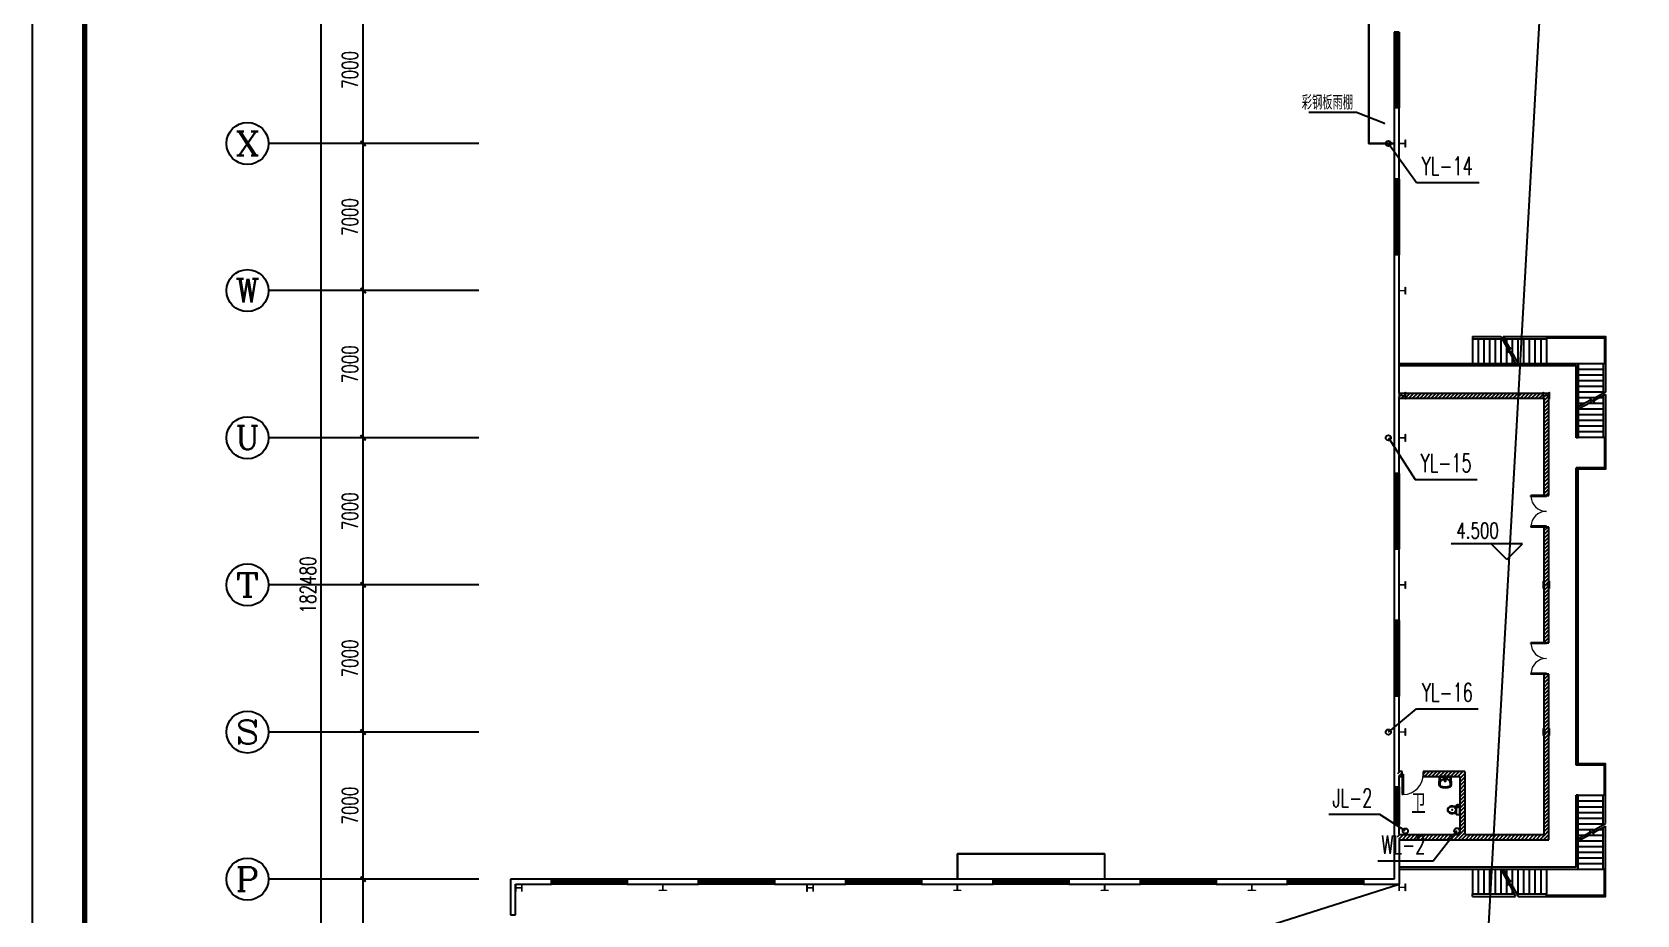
# Model space of a CAD drawing. Extents: x -4407041 to 173436, y -470270 to -29437.
# Drawn here: x -136372 to -60078, y -172482 to -130482 of the extents above; entities that cross this region are included whole.
import ezdxf
from ezdxf.enums import TextEntityAlignment as Align

# ---------------------------------------------------------------- set-up
doc = ezdxf.new("R2010")
doc.units = 0
doc.header["$LTSCALE"] = 1000
doc.header["$MEASUREMENT"] = 0
for name, color, linetype in [('AXIS', 3, 'Continuous'), ('AXIS_TEXT', 7, 'Continuous'), ('DIM_ELEV', 3, 'Continuous'), ('DIM_LEAD', 3, 'Continuous'), ('DIM_污水', 3, 'Continuous'), ('DIM_给水', 3, 'Continuous'), ('DIM_雨水', 3, 'Continuous'), ('LVTRY', 6, 'Continuous'), ('PUB_HATCH', 8, 'Continuous'), ('PUB_TEXT', 7, 'Continuous'), ('PUB_TITLE', 4, 'Continuous'), ('STAIR', 2, 'Continuous'), ('VPIPE-污水', 2, 'Continuous'), ('VPIPE-给水', 3, 'Continuous'), ('VPIPE-雨水', 4, 'Continuous'), ('WALL', 9, 'Continuous'), ('WINDOW', 4, 'Continuous')]:
    doc.layers.add(name, color=color, linetype=linetype)
doc.layers.add('STXT_XG_THIN', color=2, linetype='Continuous', lineweight=0)
doc.styles.add('_TCH_AXIS', font='COMPLEX', dxfattribs={"bigfont": 'GBCBIG'})
doc.styles.add('_TCH_DIM', font='SIMPLEX', dxfattribs={"bigfont": 'GBCBIG'})
doc.styles.add('_TCH_DIM_T3', font='SIMPLEX', dxfattribs={"width": 0.705882, "bigfont": 'GBCBIG'})
doc.styles.add('_TWT_SERIAL', font='COMPLEX', dxfattribs={"width": 0.8, "height": 3.5, "bigfont": 'HZTXT'})
doc.styles.add('COMPLEX', font='COMPLEX')
doc.dimstyles.new('_TCH_ARCH&&250', dxfattribs={"dimtxt": 743.75, "dimasz": 250, "dimexe": 625, "dimexo": 750, "dimgap": 250, "dimtad": 1, "dimdec": 0, "dimzin": 0, "dimdsep": 46, "dimtxsty": '_TCH_DIM_T3', "dimblk": 'ARCHTICK', "dimcen": 0.09, "dimclrt": 7, "dimazin": 2, "dimtfac": 1, "dimtdec": 0, "dimtix": 1, "dimtmove": 2, "dimatfit": 3, "dimfxl": 0, "dimtolj": 1, "dimtzin": 0, "dimarcsym": 0})
pattern_1 = [(45, (0, 89.76), (-88.38838, 88.38838), [])]

# ---------------------------------------------------------------- blocks, each defined once
blk = doc.blocks.new('_ArchTick')
at = {"color": 0, "linetype": 'ByBlock', "const_width": 0.4}
blk.add_lwpolyline([(-0.5, -0.5), (0.5, 0.5)], dxfattribs=at)
blk = doc.blocks.new('*D362')
at = {"layer": 'AXIS', "color": 0, "lineweight": -2}
for p, q in [((-115133, -170782), (-121258, -170782)), ((-120633, -177782), (-120633, -170782)), ((-115133, -177782), (-121258, -177782))]:
    blk.add_line(p, q, dxfattribs=at)
at = {"layer": 'Defpoints', "color": 0}
for p in [(-120633, -170782), (-114383, -170782), (-114383, -177782)]:
    blk.add_point(p, dxfattribs=at)
at = {"layer": 'AXIS', "color": 0, "lineweight": -2, "xscale": 250, "yscale": 250, "zscale": 250}
for p, rotation in [((-120633, -170782), 90), ((-120633, -177782), 270)]:
    blk.add_blockref('_ArchTick', p, dxfattribs=dict(at, rotation=rotation))
at = {"layer": 'AXIS', "color": 7, "insert": (-121255, -174282), "char_height": 743.8, "attachment_point": 5, "rotation": 90, "style": '_TCH_DIM_T3'}
blk.add_mtext('\\A1;7000', dxfattribs=at)
blk = doc.blocks.new('*D363')
at = {"layer": 'AXIS', "color": 0, "lineweight": -2}
for p, q in [((-115133, -163782), (-121258, -163782)), ((-120633, -170782), (-120633, -163782)), ((-115133, -170782), (-121258, -170782))]:
    blk.add_line(p, q, dxfattribs=at)
at = {"layer": 'Defpoints', "color": 0}
for p in [(-120633, -163782), (-114383, -163782), (-114383, -170782)]:
    blk.add_point(p, dxfattribs=at)
at = {"layer": 'AXIS', "color": 0, "lineweight": -2, "xscale": 250, "yscale": 250, "zscale": 250}
for p, rotation in [((-120633, -163782), 90), ((-120633, -170782), 270)]:
    blk.add_blockref('_ArchTick', p, dxfattribs=dict(at, rotation=rotation))
at = {"layer": 'AXIS', "color": 7, "insert": (-121255, -167282), "char_height": 743.8, "attachment_point": 5, "rotation": 90, "style": '_TCH_DIM_T3'}
blk.add_mtext('\\A1;7000', dxfattribs=at)
blk = doc.blocks.new('*D364')
at = {"layer": 'AXIS', "color": 0, "lineweight": -2}
for p, q in [((-115133, -156782), (-121258, -156782)), ((-120633, -163782), (-120633, -156782)), ((-115133, -163782), (-121258, -163782))]:
    blk.add_line(p, q, dxfattribs=at)
at = {"layer": 'Defpoints', "color": 0}
for p in [(-120633, -156782), (-114383, -156782), (-114383, -163782)]:
    blk.add_point(p, dxfattribs=at)
at = {"layer": 'AXIS', "color": 0, "lineweight": -2, "xscale": 250, "yscale": 250, "zscale": 250}
for p, rotation in [((-120633, -156782), 90), ((-120633, -163782), 270)]:
    blk.add_blockref('_ArchTick', p, dxfattribs=dict(at, rotation=rotation))
at = {"layer": 'AXIS', "color": 7, "insert": (-121255, -160282), "char_height": 743.8, "attachment_point": 5, "rotation": 90, "style": '_TCH_DIM_T3'}
blk.add_mtext('\\A1;7000', dxfattribs=at)
blk = doc.blocks.new('*D365')
at = {"layer": 'AXIS', "color": 0, "lineweight": -2}
for p, q in [((-115133, -149782), (-121258, -149782)), ((-120633, -156782), (-120633, -149782)), ((-115133, -156782), (-121258, -156782))]:
    blk.add_line(p, q, dxfattribs=at)
at = {"layer": 'Defpoints', "color": 0}
for p in [(-120633, -149782), (-114383, -149782), (-114383, -156782)]:
    blk.add_point(p, dxfattribs=at)
at = {"layer": 'AXIS', "color": 0, "lineweight": -2, "xscale": 250, "yscale": 250, "zscale": 250}
for p, rotation in [((-120633, -149782), 90), ((-120633, -156782), 270)]:
    blk.add_blockref('_ArchTick', p, dxfattribs=dict(at, rotation=rotation))
at = {"layer": 'AXIS', "color": 7, "insert": (-121255, -153282), "char_height": 743.8, "attachment_point": 5, "rotation": 90, "style": '_TCH_DIM_T3'}
blk.add_mtext('\\A1;7000', dxfattribs=at)
blk = doc.blocks.new('*D366')
at = {"layer": 'AXIS', "color": 0, "lineweight": -2}
for p, q in [((-115133, -142782), (-121258, -142782)), ((-120633, -149782), (-120633, -142782)), ((-115133, -149782), (-121258, -149782))]:
    blk.add_line(p, q, dxfattribs=at)
at = {"layer": 'Defpoints', "color": 0}
for p in [(-120633, -142782), (-114383, -142782), (-114383, -149782)]:
    blk.add_point(p, dxfattribs=at)
at = {"layer": 'AXIS', "color": 0, "lineweight": -2, "xscale": 250, "yscale": 250, "zscale": 250}
for p, rotation in [((-120633, -142782), 90), ((-120633, -149782), 270)]:
    blk.add_blockref('_ArchTick', p, dxfattribs=dict(at, rotation=rotation))
at = {"layer": 'AXIS', "color": 7, "insert": (-121255, -146282), "char_height": 743.8, "attachment_point": 5, "rotation": 90, "style": '_TCH_DIM_T3'}
blk.add_mtext('\\A1;7000', dxfattribs=at)
blk = doc.blocks.new('*D367')
at = {"layer": 'AXIS', "color": 0, "lineweight": -2}
for p, q in [((-115133, -135782), (-121258, -135782)), ((-120633, -142782), (-120633, -135782)), ((-115133, -142782), (-121258, -142782))]:
    blk.add_line(p, q, dxfattribs=at)
at = {"layer": 'Defpoints', "color": 0}
for p in [(-120633, -135782), (-114383, -135782), (-114383, -142782)]:
    blk.add_point(p, dxfattribs=at)
at = {"layer": 'AXIS', "color": 0, "lineweight": -2, "xscale": 250, "yscale": 250, "zscale": 250}
for p, rotation in [((-120633, -135782), 90), ((-120633, -142782), 270)]:
    blk.add_blockref('_ArchTick', p, dxfattribs=dict(at, rotation=rotation))
at = {"layer": 'AXIS', "color": 7, "insert": (-121255, -139282), "char_height": 743.8, "attachment_point": 5, "rotation": 90, "style": '_TCH_DIM_T3'}
blk.add_mtext('\\A1;7000', dxfattribs=at)
blk = doc.blocks.new('*D368')
at = {"layer": 'AXIS', "color": 0, "lineweight": -2}
for p, q in [((-115133, -128782), (-121258, -128782)), ((-120633, -135782), (-120633, -128782)), ((-115133, -135782), (-121258, -135782))]:
    blk.add_line(p, q, dxfattribs=at)
at = {"layer": 'Defpoints', "color": 0}
for p in [(-120633, -128782), (-114383, -128782), (-114383, -135782)]:
    blk.add_point(p, dxfattribs=at)
at = {"layer": 'AXIS', "color": 0, "lineweight": -2, "xscale": 250, "yscale": 250, "zscale": 250}
for p, rotation in [((-120633, -128782), 90), ((-120633, -135782), 270)]:
    blk.add_blockref('_ArchTick', p, dxfattribs=dict(at, rotation=rotation))
at = {"layer": 'AXIS', "color": 7, "insert": (-121255, -132282), "char_height": 743.8, "attachment_point": 5, "rotation": 90, "style": '_TCH_DIM_T3'}
blk.add_mtext('\\A1;7000', dxfattribs=at)
blk = doc.blocks.new('*D380')
at = {"layer": 'AXIS', "color": 0, "lineweight": -2}
for p, q in [((-115133, -65542), (-123258, -65542)), ((-122633, -248022), (-122633, -65542)), ((-115133, -248022), (-123258, -248022))]:
    blk.add_line(p, q, dxfattribs=at)
at = {"layer": 'Defpoints', "color": 0}
for p in [(-122633, -65542), (-114383, -65542), (-114383, -248022)]:
    blk.add_point(p, dxfattribs=at)
at = {"layer": 'AXIS', "color": 0, "lineweight": -2, "xscale": 250, "yscale": 250, "zscale": 250}
for p, rotation in [((-122633, -65542), 90), ((-122633, -248022), 270)]:
    blk.add_blockref('_ArchTick', p, dxfattribs=dict(at, rotation=rotation))
at = {"layer": 'AXIS', "color": 7, "insert": (-123255, -156782), "char_height": 743.8, "attachment_point": 5, "rotation": 90, "style": '_TCH_DIM_T3'}
blk.add_mtext('\\A1;182480', dxfattribs=at)
blk = doc.blocks.new('$TCHSYS$WIN2D')
for p, q in [((-0.5, 0.5), (0.5, 0.5)), ((-0.5, 0.5), (-0.5, -0.5)), ((0.5, 0.5), (0.5, -0.5)), ((0.5, 0.167), (-0.5, 0.167)), ((0.5, -0.167), (-0.5, -0.167)), ((-0.5, -0.5), (0.5, -0.5))]:
    blk.add_line(p, q)
blk = doc.blocks.new('$DorLib2D$00000001')
for p, q in [((0.45, 0.975), (0.5, 0.975)), ((0.45, 0), (0.45, 0.975)), ((0.5, 0), (0.5, 0.975)), ((0.5, 0), (0.45, 0))]:
    blk.add_line(p, q)
at = {"lineweight": 13}
blk.add_arc((0.475, 0), 0.975, 91.46928, 180, dxfattribs=at)
blk = doc.blocks.new('_AXISO')
blk.add_circle((0, 0), 0.5)
at = {"layer": 'AXIS_TEXT', "style": 'COMPLEX', "width": 1.041667}
blk.add_attdef('A', text='', height=0.56, dxfattribs=at).set_placement((-0.25, -0.28), (0.25, -0.28), align=Align.FIT)
blk = doc.blocks.new('$DorLib2D$00000002')
for p, q in [((-0.5, 0), (-0.5, 0.4875)), ((-0.475, 0.4875), (-0.5, 0.4875)), ((-0.475, 0), (-0.475, 0.4875)), ((0.475, 0), (0.475, 0.4875)), ((0.475, 0.4875), (0.5, 0.4875)), ((0.5, 0), (0.5, 0.4875)), ((-0.5, 0), (-0.475, 0)), ((0.5, 0), (0.475, 0))]:
    blk.add_line(p, q)
at = {"lineweight": 13}
for centre, start, end in [((-0.4875, 0), 0, 88.53072), ((0.4875, 0), 91.46928, 180)]:
    blk.add_arc(centre, 0.4875, start, end, dxfattribs=at)
blk = doc.blocks.new('$lvtry$00000214')
at = {"color": 0}
blk.add_lwpolyline([(-198, -166), (198, -166, 0.414214), (218, -146), (218, 0), (-218, 0), (-218, -146, 0.414214)], format="xyb", close=True, dxfattribs=at)
blk.add_lwpolyline([(-218, -64), (-232, -64), (-232, -122), (-218, -122)], close=True, dxfattribs=at)
for points in [[(-124, -167, -0.078767), (-161, -243, 0.305356), (-82, -557), (-23, -578), (36, -578), (82, -557, 0.297885), (164, -243, -0.072356), (124, -167, 2.053922)], [(108, -225, -0.300989), (144, -427, -0.075183), (74, -538), (24, -552), (-13, -552), (-74, -538, -0.223014), (-156, -322, -0.196873), (-108, -225, -0.355349), (108, -225, -0.708891)]]:
    blk.add_lwpolyline(points, format="xyb", dxfattribs=at)
for p in [(-129, -81), (0, -357)]:
    blk.add_point(p, dxfattribs=at)
blk = doc.blocks.new('$lvtry$00000183')
at = {"color": 0}
for p, q in [((-257, -130), (-257, -384)), ((-257, -383), (-235, -242)), ((-202, -191), (-176, -170)), ((157, -30), (-157, -30)), ((-133, -150), (-38, -131)), ((-71, -67), (-30, -63)), ((-71, -102), (-27, -110)), ((-18, -119), (-12, -160)), ((18, -119), (13, -160)), ((71, -102), (27, -110)), ((71, -67), (30, -63)), ((133, -150), (38, -131)), ((202, -191), (176, -170)), ((257, -383), (235, -242)), ((257, -130), (257, -383))]:
    blk.add_line(p, q, dxfattribs=at)
blk.add_lwpolyline([(277, 0), (-277, 0, 0.406045), (-287, -10), (-298, -393, 0.323666), (-232, -489, 0.175654), (232, -489, 0.323062), (298, -392), (287, -10, 0.406045)], format="xyb", close=True, dxfattribs=at)
at = {"color": 0, "lineweight": 13}
for centre, radius in [((-71, -85), 12.6), ((-1, -221), 11.6), ((71, -85), 12.6)]:
    blk.add_circle(centre, radius, dxfattribs=at)
at = {"color": 0}
for centre, radius in [((-1, -221), 17.6), ((0, -86), 9.88)]:
    blk.add_circle(centre, radius, dxfattribs=at)
for centre, radius, start, end in [((-157, -130), 100, 90, 180), ((-187, -384), 70, 180, 250.83569), ((-139, -268), 100, 128.93701, 164.8987), ((-1, 152), 637, 250.83569, 289.29376), ((-113, -248), 100, 101.03368, 128.93701), ((-71, -85), 17.6, 90, 270), ((0, -328), 200, 94.89895, 101.03368), ((0, -362), 300, 84.32287, 95.67713), ((-28, -120), 10, 8.24716, 79.78585), ((0, -160), 12.5, 180, 0), ((0, -328), 200, 78.96632, 85.10102), ((28, -120), 10, 100.21415, 171.75284), ((71, -85), 17.6, 270, 90), ((113, -248), 100, 51.06299, 78.96632), ((157, -130), 100, 0, 90), ((139, -268), 100, 15.1013, 51.06299), ((187, -383), 70, 289.29376, 0)]:
    blk.add_arc(centre, radius, start, end, dxfattribs=at)
for p in [(-1, -221), (0, -86)]:
    blk.add_point(p, dxfattribs=at)

msp = doc.modelspace()

# ---------------------------------------------------------------- hatches: boundary and pattern name
at = {"layer": 'PUB_HATCH'}
h = msp.add_hatch(dxfattribs=at)
h.set_pattern_fill('普通砖', color=256, scale=50, style=0)
h.set_pattern_definition(pattern_1)
h.paths.add_polyline_path([(-71463.2, -147781.9), (-71383.2, -147901.9), (-64503.2, -147901.9), (-64263.2, -147661.9), (-71383.2, -147661.9)])
h = msp.add_hatch(dxfattribs=at)
h.set_pattern_fill('普通砖', color=256, scale=50, style=0)
h.set_pattern_definition(pattern_1)
h.paths.add_polyline_path([(-64503.2, -147901.9), (-64503.2, -152531.9), (-64263.2, -152531.9), (-64263.2, -147661.9)])
h = msp.add_hatch(dxfattribs=at)
h.set_pattern_fill('普通砖', color=256, scale=50, style=0)
h.set_pattern_definition(pattern_1)
h.paths.add_polyline_path([(-64263.2, -159531.9), (-64263.2, -154031.9), (-64503.2, -154031.9), (-64503.2, -159531.9)])
h = msp.add_hatch(dxfattribs=at)
h.set_pattern_fill('普通砖', color=256, scale=50, style=0)
h.set_pattern_definition(pattern_1)
h.paths.add_polyline_path([(-64263.2, -168901.9), (-64263.2, -161031.9), (-64503.2, -161031.9), (-64503.2, -168661.9)])
h = msp.add_hatch(dxfattribs=at)
h.set_pattern_fill('普通砖', color=256, scale=50, style=0)
h.set_pattern_definition(pattern_1)
h.paths.add_polyline_path([(-71383.2, -165901.9), (-71232.9, -165901.9), (-71232.9, -165661.9), (-71383.2, -165661.9), (-71463.2, -165781.9)])
h = msp.add_hatch(dxfattribs=at)
h.set_pattern_fill('普通砖', color=256, scale=50, style=0)
h.set_pattern_definition(pattern_1)
h.paths.add_polyline_path([(-68263.2, -165661.9), (-70232.9, -165661.9), (-70232.9, -165901.9), (-68503.2, -165901.9)])
h = msp.add_hatch(dxfattribs=at)
h.set_pattern_fill('普通砖', color=256, scale=50, style=0)
h.set_pattern_definition(pattern_1)
h.paths.add_polyline_path([(-68263.2, -165661.9), (-68503.2, -165901.9), (-68503.2, -168661.9), (-68383.2, -168741.9), (-68263.2, -168661.9)])
h = msp.add_hatch(dxfattribs=at)
h.set_pattern_fill('普通砖', color=256, scale=50, style=0)
h.set_pattern_definition(pattern_1)
h.paths.add_polyline_path([(-71463.2, -168781.9), (-71383.2, -168901.9), (-68383.2, -168901.9), (-68383.2, -168741.9), (-68503.2, -168661.9), (-71383.2, -168661.9)])
h = msp.add_hatch(dxfattribs=at)
h.set_pattern_fill('普通砖', color=256, scale=50, style=0)
h.set_pattern_definition(pattern_1)
h.paths.add_polyline_path([(-68383.2, -168741.9), (-68383.2, -168901.9), (-64263.2, -168901.9), (-64503.2, -168661.9), (-68263.2, -168661.9)])

# ---------------------------------------------------------------- linework, layer by layer
for p, q in [((-62863.2, -149781.9), (-62963.2, -149781.9)), ((-62863.2, -151211.9), (-62963.2, -151211.9)), ((-62863.2, -165351.9), (-62963.2, -165351.9)), ((-62863.2, -166791.9), (-62963.2, -166791.9))]:
    msp.add_line(p, q)
for points in [[(-71315.6, -247751.9), (-61621.7, -74922.3), (-15623.2, -66131.9)], [(-72823.2, -128781.9), (-72823.2, -135781.9), (-71623.2, -135781.9), (-72823.2, -135781.9), (-72823.2, -128781.9), (-71623.2, -128781.9)], [(-64383.2, -144961.9), (-61563.2, -144961.9), (-61563.2, -146261.9)], [(-64383.2, -145021.9), (-61623.2, -145021.9), (-61623.2, -146261.9)], [(-62863.2, -149781.9), (-62863.2, -146261.9), (-71383.2, -146261.9)], [(-62963.2, -149781.9), (-62963.2, -146361.9), (-71383.2, -146361.9)], [(-61563.2, -149771.9), (-61563.2, -151271.9), (-62863.2, -151271.9)], [(-61623.2, -149771.9), (-61623.2, -151211.9), (-62863.2, -151211.9)], [(-62963.2, -165351.9), (-62963.2, -151211.9)], [(-62863.2, -165351.9), (-62863.2, -151211.9)], [(-61563.2, -166791.9), (-61563.2, -165291.9), (-62863.2, -165291.9)], [(-61623.2, -166791.9), (-61623.2, -165351.9), (-62863.2, -165351.9)], [(-71383.2, -170201.9), (-62963.2, -170201.9), (-62963.2, -166791.9)], [(-71383.2, -170301.9), (-62863.2, -170301.9), (-62863.2, -166791.9)], [(-85383.2, -169581.9), (-92383.2, -169581.9), (-92383.2, -170781.9), (-92383.2, -169581.9), (-85383.2, -169581.9), (-85383.2, -170781.9)], [(-64383.2, -171601.9), (-61563.2, -171601.9), (-61563.2, -170301.9)], [(-64383.2, -171541.9), (-61623.2, -171541.9), (-61623.2, -170301.9)], [(-113383.2, -247781.9), (-101034, -180457.3), (-71383.2, -171021.9)]]:
    msp.add_lwpolyline(points)
at = {"layer": 'AXIS'}
for p, q in [((-115132.6, -135781.9), (-125132.6, -135782)), ((-115132.5, -142781.9), (-125132.5, -142782)), ((-115132.4, -149781.9), (-125132.4, -149782)), ((-115132.4, -156781.9), (-125132.4, -156782)), ((-115132.3, -163781.9), (-125132.3, -163782)), ((-115132.3, -170781.9), (-125132.3, -170782))]:
    msp.add_line(p, q, dxfattribs=at)
at = {"layer": 'DIM_ELEV'}
for p, q in [((-65510.3, -154830), (-68904.8, -154830)), ((-66260.3, -155580), (-67010.3, -154830)), ((-66260.3, -155580), (-65510.3, -154830))]:
    msp.add_line(p, q, dxfattribs=at)
at = {"layer": 'DIM_LEAD'}
for p, q in [((-73402, -134308.5), (-75670.1, -134308.5)), ((-72082.6, -134835.8), (-73402, -134308.5))]:
    msp.add_line(p, q, dxfattribs=at)
at = {"layer": 'DIM_LEAD', "const_width": 40}
msp.add_lwpolyline([(-72064, -134843.2, 1), (-72101.1, -134828.4, 1)], format="xyb", close=True, dxfattribs=at)
at = {"layer": 'DIM_污水'}
for p, q in [((-68634.5, -168476), (-69759.5, -169929.5)), ((-69759.5, -169929.5), (-72397.6, -169929.5))]:
    msp.add_line(p, q, dxfattribs=at)
at = {"layer": 'DIM_给水'}
for p, q in [((-72304.5, -167701), (-74726.5, -167701)), ((-71088.5, -168489), (-72304.5, -167701))]:
    msp.add_line(p, q, dxfattribs=at)
at = {"layer": 'DIM_雨水'}
for p, q in [((-71895, -135781.9), (-70557.2, -137640.9)), ((-70557.2, -137640.9), (-67571.6, -137640.9)), ((-71895, -149781.9), (-70613.7, -151767.9)), ((-70613.7, -151767.9), (-67678.5, -151767.9)), ((-71895, -163781.9), (-70555.7, -162681)), ((-70555.7, -162681), (-67620.5, -162681))]:
    msp.add_line(p, q, dxfattribs=at)
at = {"layer": 'PUB_TITLE'}
msp.add_lwpolyline([(-136371.5, -29436.9), (-136371.5, -292186.9), (12128.5, -292186.9), (12128.5, -29436.9)], close=True, dxfattribs=at)
at = {"layer": 'PUB_TITLE', "const_width": 250}
msp.add_lwpolyline([(-133871.5, -35686.9), (-133871.5, -289686.9), (9628.5, -289686.9), (9628.5, -35686.9)], close=True, dxfattribs=at)
at = {"layer": 'STAIR'}
for p, q in [((-67893.2, -144961.9), (-66546, -144961.9)), ((-67893.2, -144961.9), (-67893.2, -145081.9)), ((-67893.2, -145081.9), (-66481.2, -145081.9)), ((-67893.2, -145081.9), (-67893.2, -146261.9)), ((-67623.2, -145081.9), (-67623.2, -146261.9)), ((-67353.2, -145081.9), (-67353.2, -146261.9)), ((-67083.2, -145081.9), (-67083.2, -146261.9)), ((-66813.2, -145081.9), (-66813.2, -146261.9)), ((-66546, -144961.9), (-66231.2, -145544.8)), ((-66543.2, -145081.9), (-66543.2, -146261.9)), ((-66432.3, -144961.9), (-64383.2, -144961.9)), ((-66432.3, -144961.9), (-66130.5, -145520.9)), ((-66367.5, -145081.9), (-64383.2, -145081.9)), ((-66273.2, -145081.9), (-66273.2, -145256.7)), ((-66273.2, -145467.1), (-66273.2, -146261.9)), ((-66057.6, -145503.6), (-66236.3, -145704.6)), ((-66236.3, -145704.6), (-66054.6, -145661.4)), ((-66231.2, -145544.8), (-66057.6, -145503.6)), ((-66155.3, -145685.4), (-65844, -146261.9)), ((-66054.6, -145661.4), (-65730.3, -146261.9)), ((-66003.2, -145081.9), (-66003.2, -145756.7)), ((-65733.2, -145081.9), (-65733.2, -146256.7)), ((-65463.2, -145081.9), (-65463.2, -146261.9)), ((-65193.2, -145081.9), (-65193.2, -146261.9)), ((-64923.2, -145081.9), (-64923.2, -146261.9)), ((-64653.2, -145081.9), (-64653.2, -146261.9)), ((-64383.2, -144961.9), (-64383.2, -145081.9)), ((-64383.2, -145081.9), (-64383.2, -146261.9)), ((-67893.2, -146261.9), (-65844, -146261.9)), ((-66003.2, -145967.1), (-66003.2, -146261.9)), ((-65730.3, -146261.9), (-64383.2, -146261.9)), ((-62863.2, -146261.9), (-62863.2, -148311.1)), ((-61683.2, -146261.9), (-62863.2, -146261.9)), ((-61563.2, -146261.9), (-61683.2, -146261.9)), ((-61683.2, -146261.9), (-61683.2, -147673.9)), ((-61563.2, -146261.9), (-61563.2, -147609.1)), ((-61683.2, -146531.9), (-62863.2, -146531.9)), ((-61683.2, -146801.9), (-62863.2, -146801.9)), ((-61683.2, -147071.9), (-62863.2, -147071.9)), ((-61683.2, -147341.9), (-62863.2, -147341.9)), ((-61683.2, -147611.9), (-62863.2, -147611.9)), ((-62068.4, -147881.9), (-62863.2, -147881.9)), ((-62286.6, -147999.7), (-62863.2, -148311.1)), ((-62104.8, -148097.4), (-62305.9, -147918.8)), ((-62305.9, -147918.8), (-62262.7, -148100.5)), ((-61563.2, -147609.1), (-62146.1, -147923.8)), ((-62146.1, -147923.8), (-62104.8, -148097.4)), ((-61563.2, -147722.7), (-62122.1, -148024.6)), ((-61683.2, -147881.9), (-61857.9, -147881.9)), ((-61683.2, -147787.5), (-61683.2, -149771.9)), ((-61563.2, -147722.7), (-61563.2, -149771.9)), ((-62262.7, -148100.5), (-62863.2, -148424.7)), ((-62568.4, -148151.9), (-62863.2, -148151.9)), ((-62863.2, -148424.7), (-62863.2, -149771.9)), ((-61683.2, -148691.9), (-62863.2, -148691.9)), ((-61683.2, -148421.9), (-62857.9, -148421.9)), ((-61683.2, -148151.9), (-62357.9, -148151.9)), ((-61683.2, -148961.9), (-62863.2, -148961.9)), ((-61683.2, -149231.9), (-62863.2, -149231.9)), ((-61683.2, -149501.9), (-62863.2, -149501.9)), ((-61683.2, -149771.9), (-62863.2, -149771.9)), ((-61563.2, -149771.9), (-61683.2, -149771.9)), ((-62863.2, -168841.1), (-62863.2, -166791.9)), ((-62863.2, -166791.9), (-61683.2, -166791.9)), ((-62863.2, -167061.9), (-61683.2, -167061.9)), ((-61563.2, -166791.9), (-61683.2, -166791.9)), ((-61683.2, -168203.9), (-61683.2, -166791.9)), ((-61563.2, -168139.1), (-61563.2, -166791.9)), ((-62863.2, -167331.9), (-61683.2, -167331.9)), ((-62863.2, -167601.9), (-61683.2, -167601.9)), ((-62863.2, -167871.9), (-61683.2, -167871.9)), ((-62863.2, -168141.9), (-61683.2, -168141.9)), ((-62863.2, -168411.9), (-62068.4, -168411.9)), ((-62863.2, -168841.1), (-62304.2, -168539.2)), ((-62280.2, -168639.9), (-62321.5, -168466.3)), ((-62321.5, -168466.3), (-62120.5, -168645)), ((-62163.6, -168463.3), (-61563.2, -168139.1)), ((-62120.5, -168645), (-62163.6, -168463.3)), ((-62139.7, -168564.1), (-61563.2, -168252.7)), ((-61857.9, -168411.9), (-61683.2, -168411.9)), ((-61683.2, -170301.9), (-61683.2, -168317.5)), ((-61563.2, -170301.9), (-61563.2, -168252.7)), ((-62863.2, -168954.7), (-62280.2, -168639.9)), ((-62863.2, -168681.9), (-62568.4, -168681.9)), ((-62863.2, -170301.9), (-62863.2, -168954.7)), ((-62863.2, -169221.9), (-61683.2, -169221.9)), ((-62857.9, -168951.9), (-61683.2, -168951.9)), ((-62357.9, -168681.9), (-61683.2, -168681.9)), ((-62863.2, -169491.9), (-61683.2, -169491.9)), ((-62863.2, -169761.9), (-61683.2, -169761.9)), ((-62863.2, -170031.9), (-61683.2, -170031.9)), ((-67893.2, -170301.9), (-66546, -170301.9)), ((-67893.2, -170301.9), (-67893.2, -171481.9)), ((-67623.2, -170301.9), (-67623.2, -171481.9)), ((-67353.2, -170301.9), (-67353.2, -171481.9)), ((-67083.2, -170301.9), (-67083.2, -171481.9)), ((-66813.2, -170301.9), (-66813.2, -171481.9)), ((-66546, -170301.9), (-66231.2, -170884.8)), ((-66543.2, -170307.1), (-66543.2, -171481.9)), ((-66432.3, -170301.9), (-64383.2, -170301.9)), ((-66432.3, -170301.9), (-66130.5, -170860.9)), ((-66273.2, -170301.9), (-66273.2, -170596.7)), ((-66273.2, -170807.1), (-66273.2, -171481.9)), ((-66057.6, -170843.6), (-66236.3, -171044.6)), ((-66231.2, -170884.8), (-66057.6, -170843.6)), ((-66003.2, -170301.9), (-66003.2, -171096.7)), ((-65733.2, -170301.9), (-65733.2, -171481.9)), ((-65463.2, -170301.9), (-65463.2, -171481.9)), ((-65193.2, -170301.9), (-65193.2, -171481.9)), ((-64923.2, -170301.9), (-64923.2, -171481.9)), ((-64653.2, -170301.9), (-64653.2, -171481.9)), ((-64383.2, -170301.9), (-64383.2, -171481.9)), ((-62863.2, -170301.9), (-61683.2, -170301.9)), ((-61563.2, -170301.9), (-61683.2, -170301.9)), ((-67893.2, -171601.9), (-67893.2, -171481.9)), ((-67893.2, -171481.9), (-65908.8, -171481.9)), ((-67893.2, -171601.9), (-65844, -171601.9)), ((-66236.3, -171044.6), (-66054.6, -171001.4)), ((-66155.3, -171025.4), (-65844, -171601.9)), ((-66054.6, -171001.4), (-65730.3, -171601.9)), ((-66003.2, -171307.1), (-66003.2, -171481.9)), ((-65795.1, -171481.9), (-64383.2, -171481.9)), ((-65730.3, -171601.9), (-64383.2, -171601.9)), ((-64383.2, -171601.9), (-64383.2, -171481.9))]:
    msp.add_line(p, q, dxfattribs=at)
at = {"layer": 'STXT_XG_THIN', "color": 2}
for points in [[(-71383.2, -135951.9), (-71383.2, -135611.9), (-71373, -135611.9), (-71373, -135779), (-71093.4, -135779), (-71093.4, -135611.9), (-71083.2, -135611.9), (-71083.2, -135951.9), (-71093.4, -135951.9), (-71093.4, -135784.8), (-71373, -135784.8), (-71373, -135951.9), (-71383.2, -135951.9)], [(-71383.2, -142951.9), (-71383.2, -142611.9), (-71373, -142611.9), (-71373, -142779), (-71093.4, -142779), (-71093.4, -142611.9), (-71083.2, -142611.9), (-71083.2, -142951.9), (-71093.4, -142951.9), (-71093.4, -142784.8), (-71373, -142784.8), (-71373, -142951.9), (-71383.2, -142951.9)], [(-71383.2, -147951.9), (-71383.2, -147611.9), (-71373, -147611.9), (-71373, -147779), (-71093.4, -147779), (-71093.4, -147611.9), (-71083.2, -147611.9), (-71083.2, -147951.9), (-71093.4, -147951.9), (-71093.4, -147784.8), (-71373, -147784.8), (-71373, -147951.9), (-71383.2, -147951.9)], [(-64533.2, -147949), (-64533.2, -147609), (-64523, -147609), (-64523, -147776.1), (-64243.4, -147776.1), (-64243.4, -147609), (-64233.2, -147609), (-64233.2, -147949), (-64243.4, -147949), (-64243.4, -147781.9), (-64523, -147781.9), (-64523, -147949), (-64533.2, -147949)], [(-71383.2, -149951.9), (-71383.2, -149611.9), (-71373, -149611.9), (-71373, -149779), (-71093.4, -149779), (-71093.4, -149611.9), (-71083.2, -149611.9), (-71083.2, -149951.9), (-71093.4, -149951.9), (-71093.4, -149784.8), (-71373, -149784.8), (-71373, -149951.9), (-71383.2, -149951.9)], [(-71383.2, -156951.9), (-71383.2, -156611.9), (-71373, -156611.9), (-71373, -156779), (-71093.4, -156779), (-71093.4, -156611.9), (-71083.2, -156611.9), (-71083.2, -156951.9), (-71093.4, -156951.9), (-71093.4, -156784.8), (-71373, -156784.8), (-71373, -156951.9), (-71383.2, -156951.9)], [(-64533.2, -156949), (-64533.2, -156609), (-64523, -156609), (-64523, -156776.1), (-64243.4, -156776.1), (-64243.4, -156609), (-64233.2, -156609), (-64233.2, -156949), (-64243.4, -156949), (-64243.4, -156781.9), (-64523, -156781.9), (-64523, -156949), (-64533.2, -156949)], [(-71383.2, -163951.9), (-71383.2, -163611.9), (-71373, -163611.9), (-71373, -163779), (-71093.4, -163779), (-71093.4, -163611.9), (-71083.2, -163611.9), (-71083.2, -163951.9), (-71093.4, -163951.9), (-71093.4, -163784.8), (-71373, -163784.8), (-71373, -163951.9), (-71383.2, -163951.9)], [(-64533.2, -163949), (-64533.2, -163609), (-64523, -163609), (-64523, -163776.1), (-64243.4, -163776.1), (-64243.4, -163609), (-64233.2, -163609), (-64233.2, -163949), (-64243.4, -163949), (-64243.4, -163781.9), (-64523, -163781.9), (-64523, -163949), (-64533.2, -163949)], [(-113383.2, -171361.9), (-113383.2, -171021.9), (-113373, -171021.9), (-113373, -171189), (-113093.4, -171189), (-113093.4, -171021.9), (-113083.2, -171021.9), (-113083.2, -171361.9), (-113093.4, -171361.9), (-113093.4, -171194.8), (-113373, -171194.8), (-113373, -171361.9), (-113383.2, -171361.9)], [(-106553.2, -171021.9), (-106213.2, -171021.9), (-106213.2, -171032.1), (-106380.3, -171032.1), (-106380.3, -171311.7), (-106213.2, -171311.7), (-106213.2, -171321.9), (-106553.2, -171321.9), (-106553.2, -171311.7), (-106386.1, -171311.7), (-106386.1, -171032.1), (-106553.2, -171032.1), (-106553.2, -171021.9)], [(-99533.2, -171361.9), (-99533.2, -171021.9), (-99523, -171021.9), (-99523, -171189), (-99243.4, -171189), (-99243.4, -171021.9), (-99233.2, -171021.9), (-99233.2, -171361.9), (-99243.4, -171361.9), (-99243.4, -171194.8), (-99523, -171194.8), (-99523, -171361.9), (-99533.2, -171361.9)], [(-92553.2, -171021.9), (-92213.2, -171021.9), (-92213.2, -171032.1), (-92380.3, -171032.1), (-92380.3, -171311.7), (-92213.2, -171311.7), (-92213.2, -171321.9), (-92553.2, -171321.9), (-92553.2, -171311.7), (-92386.1, -171311.7), (-92386.1, -171032.1), (-92553.2, -171032.1), (-92553.2, -171021.9)], [(-85553.2, -171021.9), (-85213.2, -171021.9), (-85213.2, -171032.1), (-85380.3, -171032.1), (-85380.3, -171311.7), (-85213.2, -171311.7), (-85213.2, -171321.9), (-85553.2, -171321.9), (-85553.2, -171311.7), (-85386.1, -171311.7), (-85386.1, -171032.1), (-85553.2, -171032.1), (-85553.2, -171021.9)], [(-78553.2, -171021.9), (-78213.2, -171021.9), (-78213.2, -171032.1), (-78380.3, -171032.1), (-78380.3, -171311.7), (-78213.2, -171311.7), (-78213.2, -171321.9), (-78553.2, -171321.9), (-78553.2, -171311.7), (-78386.1, -171311.7), (-78386.1, -171032.1), (-78553.2, -171032.1), (-78553.2, -171021.9)], [(-71383.2, -171341.9), (-71383.2, -171001.9), (-71373, -171001.9), (-71373, -171169), (-71093.4, -171169), (-71093.4, -171001.9), (-71083.2, -171001.9), (-71083.2, -171341.9), (-71093.4, -171341.9), (-71093.4, -171174.8), (-71373, -171174.8), (-71373, -171341.9), (-71383.2, -171341.9)]]:
    msp.add_lwpolyline(points, dxfattribs=at)
at = {"layer": 'VPIPE-污水'}
msp.add_circle((-68634.5, -168476), 125, dxfattribs=at)
at = {"layer": 'VPIPE-给水'}
msp.add_circle((-71088.5, -168489), 125, dxfattribs=at)
at = {"layer": 'VPIPE-雨水'}
for centre in [(-71895, -135781.9), (-71895, -149781.9), (-71895, -163781.9)]:
    msp.add_circle(centre, 125, dxfattribs=at)
at = {"layer": 'WALL', "color": 5}
for p, q in [((-71623.2, -134081.9), (-71623.2, -137481.9)), ((-71383.2, -134081.9), (-71623.2, -134081.9)), ((-71383.2, -137481.9), (-71383.2, -134081.9)), ((-71623.2, -137481.9), (-71383.2, -137481.9)), ((-71383.2, -141081.9), (-71623.2, -141081.9)), ((-71623.2, -141081.9), (-71623.2, -147781.9)), ((-71383.2, -147661.9), (-71383.2, -141081.9)), ((-71623.2, -147781.9), (-71623.2, -151481.9)), ((-71383.2, -147661.9), (-64263.2, -147661.9)), ((-71383.2, -147901.9), (-64503.2, -147901.9)), ((-71383.2, -151481.9), (-71383.2, -147901.9)), ((-64503.2, -147901.9), (-64503.2, -152531.9)), ((-64263.2, -152531.9), (-64263.2, -147661.9)), ((-71623.2, -151481.9), (-71383.2, -151481.9)), ((-64503.2, -152531.9), (-64263.2, -152531.9)), ((-64263.2, -154031.9), (-64503.2, -154031.9)), ((-64503.2, -154031.9), (-64503.2, -159531.9)), ((-64263.2, -159531.9), (-64263.2, -154031.9)), ((-71623.2, -155081.9), (-71623.2, -158481.9)), ((-71383.2, -155081.9), (-71623.2, -155081.9)), ((-71383.2, -158481.9), (-71383.2, -155081.9)), ((-71623.2, -158481.9), (-71383.2, -158481.9)), ((-64503.2, -159531.9), (-64263.2, -159531.9)), ((-64263.2, -161031.9), (-64503.2, -161031.9)), ((-64503.2, -161031.9), (-64503.2, -168661.9)), ((-64263.2, -168901.9), (-64263.2, -161031.9)), ((-71383.2, -162081.9), (-71623.2, -162081.9)), ((-71623.2, -162081.9), (-71623.2, -165781.9)), ((-71383.2, -165661.9), (-71383.2, -162081.9)), ((-71623.2, -165781.9), (-71623.2, -166381.9)), ((-71232.9, -165661.9), (-71383.2, -165661.9)), ((-71383.2, -166381.9), (-71383.2, -165901.9)), ((-71383.2, -165901.9), (-71232.9, -165901.9)), ((-71232.9, -165901.9), (-71232.9, -165661.9)), ((-68263.2, -165661.9), (-70232.9, -165661.9)), ((-70232.9, -165661.9), (-70232.9, -165901.9)), ((-70232.9, -165901.9), (-68503.2, -165901.9)), ((-68503.2, -165901.9), (-68503.2, -168661.9)), ((-68263.2, -165661.9), (-68263.2, -168661.9)), ((-71623.2, -166381.9), (-71383.2, -166381.9)), ((-71383.2, -168181.9), (-71623.2, -168181.9)), ((-71623.2, -168181.9), (-71623.2, -168781.9)), ((-71383.2, -168661.9), (-71383.2, -168181.9)), ((-71623.2, -168781.9), (-71623.2, -170781.9)), ((-71383.2, -168661.9), (-68503.2, -168661.9)), ((-71383.2, -168901.9), (-68383.2, -168901.9)), ((-71383.2, -168901.9), (-71383.2, -171021.9)), ((-68383.2, -168901.9), (-64263.2, -168901.9)), ((-68263.2, -168661.9), (-64503.2, -168661.9)), ((-111683.2, -170781.9), (-113623.2, -170781.9)), ((-113623.2, -170781.9), (-113623.2, -172481.9)), ((-111683.2, -171021.9), (-111683.2, -170781.9)), ((-104683.2, -170781.9), (-108083.2, -170781.9)), ((-108083.2, -170781.9), (-108083.2, -171021.9)), ((-104683.2, -171021.9), (-104683.2, -170781.9)), ((-97683.2, -170781.9), (-101083.2, -170781.9)), ((-101083.2, -170781.9), (-101083.2, -171021.9)), ((-97683.2, -171021.9), (-97683.2, -170781.9)), ((-90683.2, -170781.9), (-94083.2, -170781.9)), ((-94083.2, -170781.9), (-94083.2, -171021.9)), ((-90683.2, -171021.9), (-90683.2, -170781.9)), ((-83683.2, -170781.9), (-87083.2, -170781.9)), ((-87083.2, -170781.9), (-87083.2, -171021.9)), ((-83683.2, -171021.9), (-83683.2, -170781.9)), ((-76683.2, -170781.9), (-80083.2, -170781.9)), ((-80083.2, -170781.9), (-80083.2, -171021.9)), ((-76683.2, -171021.9), (-76683.2, -170781.9)), ((-71623.2, -170781.9), (-73083.2, -170781.9)), ((-73083.2, -170781.9), (-73083.2, -171021.9)), ((-113383.2, -171021.9), (-111683.2, -171021.9)), ((-113383.2, -172481.9), (-113383.2, -171021.9)), ((-108083.2, -171021.9), (-104683.2, -171021.9)), ((-101083.2, -171021.9), (-97683.2, -171021.9)), ((-94083.2, -171021.9), (-90683.2, -171021.9)), ((-87083.2, -171021.9), (-83683.2, -171021.9)), ((-80083.2, -171021.9), (-76683.2, -171021.9)), ((-73083.2, -171021.9), (-71383.2, -171021.9)), ((-113623.2, -172481.9), (-113383.2, -172481.9))]:
    msp.add_line(p, q, dxfattribs=at)

# ---------------------------------------------------------------- block references
at = {"layer": 'AXIS'}
ref = msp.add_blockref('_AXISO', (-126132.6, -135782), dxfattribs=dict(at, xscale=2000, yscale=2000, zscale=2000))
ref.add_attrib('A', 'X', dxfattribs={"layer": 'AXIS_TEXT', "height": 1131.4, "style": '_TCH_AXIS', "width": 1.166667}).set_placement((-126698.3, -136347.7), (-125566.9, -136347.7), align=Align.FIT)
ref = msp.add_blockref('_AXISO', (-126132.5, -142782), dxfattribs=dict(at, xscale=2000, yscale=2000, zscale=2000))
ref.add_attrib('A', 'W', dxfattribs={"layer": 'AXIS_TEXT', "height": 1131.4, "style": '_TCH_AXIS', "width": 0.954545}).set_placement((-126698.2, -143347.7), (-125566.8, -143347.7), align=Align.FIT)
ref = msp.add_blockref('_AXISO', (-126132.4, -149782), dxfattribs=dict(at, xscale=2000, yscale=2000, zscale=2000))
ref.add_attrib('A', 'U', dxfattribs={"layer": 'AXIS_TEXT', "height": 1131.4, "style": '_TCH_AXIS', "width": 1.05}).set_placement((-126698.1, -150347.7), (-125566.8, -150347.7), align=Align.FIT)
ref = msp.add_blockref('_AXISO', (-126132.4, -156782), dxfattribs=dict(at, xscale=2000, yscale=2000, zscale=2000))
ref.add_attrib('A', 'T', dxfattribs={"layer": 'AXIS_TEXT', "height": 1131.4, "style": '_TCH_AXIS', "width": 1.4}).set_placement((-126698.1, -157347.7), (-125566.7, -157347.7), align=Align.FIT)
ref = msp.add_blockref('_AXISO', (-126132.3, -163782), dxfattribs=dict(at, xscale=2000, yscale=2000, zscale=2000))
ref.add_attrib('A', 'S', dxfattribs={"layer": 'AXIS_TEXT', "height": 1131.4, "style": '_TCH_AXIS', "width": 1.5}).set_placement((-126698, -164347.7), (-125566.6, -164347.7), align=Align.FIT)
ref = msp.add_blockref('_AXISO', (-126132.3, -170782), dxfattribs=dict(at, xscale=2000, yscale=2000, zscale=2000))
ref.add_attrib('A', 'P', dxfattribs={"layer": 'AXIS_TEXT', "height": 1131.4, "style": '_TCH_AXIS', "width": 1.235294}).set_placement((-126698, -171347.7), (-125566.6, -171347.7), align=Align.FIT)
at = {"layer": 'LVTRY'}
for name, p, rotation in [('$lvtry$00000183', (-69190.2, -165901.9), 359.9999999999965), ('$lvtry$00000214', (-68503.2, -167481.4), 269.9999999999997)]:
    msp.add_blockref(name, p, dxfattribs=dict(at, rotation=rotation))
at = {"layer": 'WINDOW'}
for name, p, xscale, yscale, zscale, rotation in [('$TCHSYS$WIN2D', (-71503.2, -132281.9), 3600, 240, 3600, 270), ('$TCHSYS$WIN2D', (-71503.2, -139281.9), 3600, 240, 3600, 270), ('$TCHSYS$WIN2D', (-71503.2, -153281.9), 3600, 240, 3600, 270), ('$DorLib2D$00000002', (-64383.2, -153281.9), 1500, 1500, 1500, 90), ('$TCHSYS$WIN2D', (-71503.2, -160281.9), 3600, 240, 3600, 270), ('$DorLib2D$00000002', (-64383.2, -160281.9), 1500, 1500, 1500, 90), ('$DorLib2D$00000001', (-70732.9, -165781.9), 1000, 1000, 1000, 179.9999999999967), ('$TCHSYS$WIN2D', (-71503.2, -167281.9), 1800, -240, 1800, 270), ('$TCHSYS$WIN2D', (-109883.2, -170901.9), 3600, 240, 3600, 180), ('$TCHSYS$WIN2D', (-102883.2, -170901.9), 3600, -240, 3600, 180), ('$TCHSYS$WIN2D', (-95883.2, -170901.9), 3600, 240, 3600, 180), ('$TCHSYS$WIN2D', (-88883.2, -170901.9), 3600, 240, 3600, 180), ('$TCHSYS$WIN2D', (-81883.2, -170901.9), 3600, -240, 3600, 180), ('$TCHSYS$WIN2D', (-74883.2, -170901.9), 3600, 240, 3600, 180)]:
    msp.add_blockref(name, p, dxfattribs=dict(at, xscale=xscale, yscale=yscale, zscale=zscale, rotation=rotation))

# ---------------------------------------------------------------- texts
at = {"layer": 'DIM_ELEV', "color": 7, "style": '_TCH_DIM', "width": 0.705882}
msp.add_text('4.500', height=743.75, dxfattribs=at).set_placement((-68664.8, -154567.5))
at = {"layer": 'DIM_污水', "color": 7, "style": '_TWT_SERIAL', "width": 0.64}
msp.add_text('WL-2', height=875, dxfattribs=at).set_placement((-72222.6, -169579.5))
at = {"layer": 'DIM_给水', "color": 7, "style": '_TWT_SERIAL', "width": 0.64}
msp.add_text('JL-2', height=875, dxfattribs=at).set_placement((-74551.5, -167351))
at = {"layer": 'DIM_雨水', "color": 7, "style": '_TWT_SERIAL', "width": 0.64}
for s, p in [('YL-14', (-70306.6, -137290.9)), ('YL-15', (-70360.1, -151417.9)), ('YL-16', (-70302.1, -162331))]:
    msp.add_text(s, height=875, dxfattribs=at).set_placement(p)
at = {"layer": 'PUB_TEXT', "style": '_TCH_DIM'}
for s, height, p in [('彩钢板雨棚', 675.18, (-76009, -134167.9)), ('卫', 964.5, (-70807.5, -167674.7))]:
    msp.add_text(s, height=height, dxfattribs=at).set_placement(p)

# ---------------------------------------------------------------- dimensions: what is measured, and where the dimension line sits
at = {"layer": 'AXIS'}
for p1, p2, distance, picture, middle in [((-114383.2, -248021.9), (-114383.2, -65541.9), 8250, '*D380', (-123255, -156781.9)), ((-114383.2, -135781.9), (-114383.2, -128781.9), 6250, '*D368', (-121255, -132281.9)), ((-114383.2, -142781.9), (-114383.2, -135781.9), 6250, '*D367', (-121255, -139281.9)), ((-114383.2, -149781.9), (-114383.2, -142781.9), 6250, '*D366', (-121255, -146281.9)), ((-114383.2, -156781.9), (-114383.2, -149781.9), 6250, '*D365', (-121255, -153281.9)), ((-114383.2, -163781.9), (-114383.2, -156781.9), 6250, '*D364', (-121255, -160281.9)), ((-114383.2, -170781.9), (-114383.2, -163781.9), 6250, '*D363', (-121255, -167281.9)), ((-114383.2, -177781.9), (-114383.2, -170781.9), 6250, '*D362', (-121255, -174281.9))]:
    dim = msp.add_aligned_dim(p1=p1, p2=p2, distance=distance, dimstyle='_TCH_ARCH&&250', dxfattribs=at)
    dim.commit()
    dim.dimension.update_dxf_attribs({"geometry": picture, "text_midpoint": middle})

doc.saveas('drawing.dxf')
